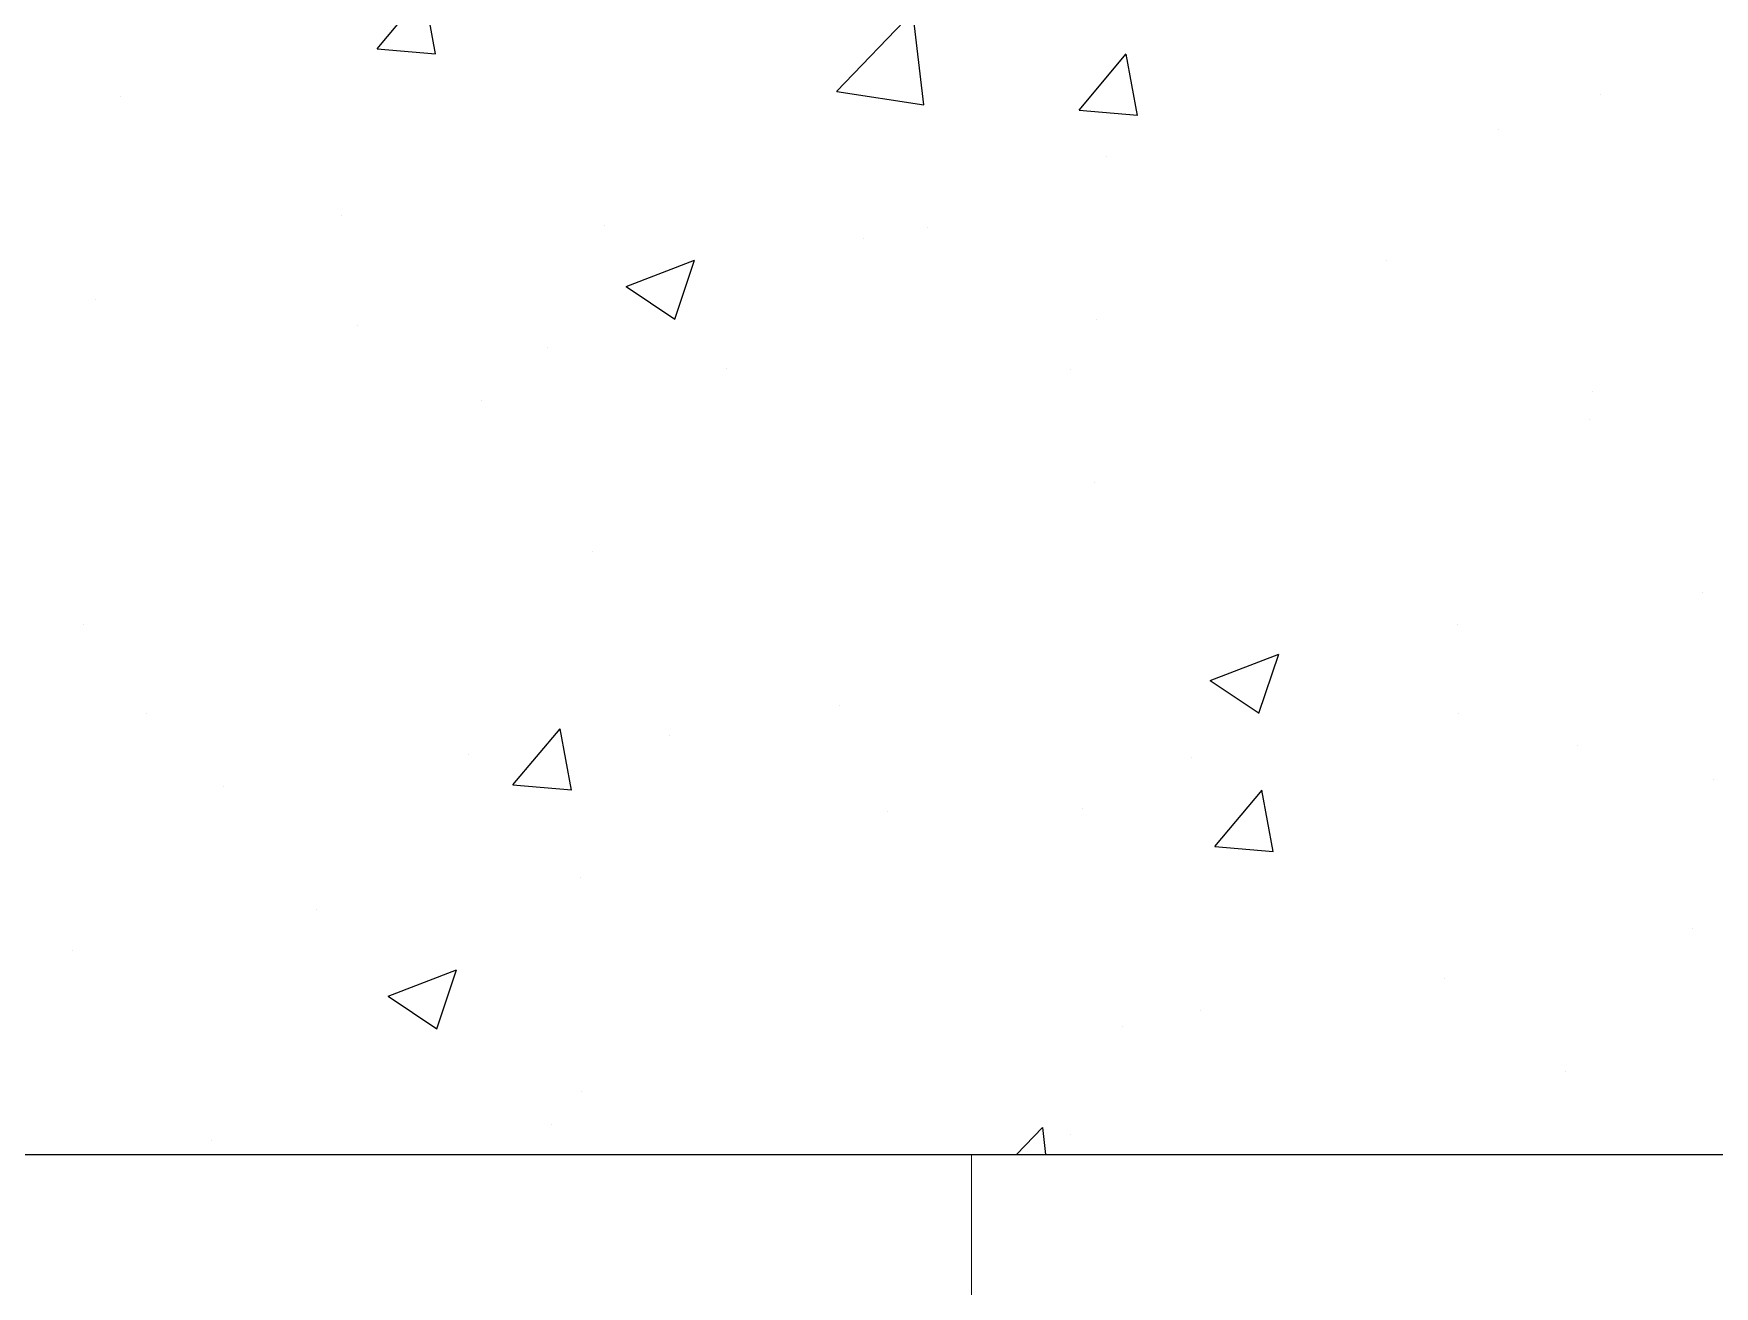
# Model space of a CAD drawing. Header units: millimetres. Extents: x 331487 to 517269, y 198509 to 399936.
# Drawn here: x 394407.7 to 394579.5, y 379530.5 to 379658.6 of the extents above; entities that cross this region are included whole.
import ezdxf

# ---------------------------------------------------------------- set-up
doc = ezdxf.new("R2010")
doc.units = ezdxf.units.MM
doc.header["$MEASUREMENT"] = 0
doc.layers.add('BEAM', color=1, linetype='Continuous', lineweight=5)
doc.layers.add('COLUMN', color=6, linetype='Continuous')

msp = doc.modelspace()

# ---------------------------------------------------------------- linework, layer by layer
at = {"layer": 'BEAM', "color": 253, "linetype": 'Continuous', "ltscale": 750}
msp.add_line((394503.55, 379374.49), (394503.55, 379544.03), dxfattribs=at)
at = {"layer": 'COLUMN', "color": 2, "linetype": 'Continuous'}
for p, q in [((394442.81, 379657.01), (394447.63, 379662.75)), ((394448.79, 379656.48), (394447.63, 379662.75)), ((394489.77, 379652.65), (394497.56, 379660.76)), ((394498.67, 379651.27), (394497.57, 379660.77)), ((394442.81, 379657.01), (394448.79, 379656.49)), ((394514.54, 379650.73), (394519.36, 379656.48)), ((394520.51, 379650.2), (394519.36, 379656.47)), ((394416.6, 379652.15), (394416.6, 379652.15)), ((394489.78, 379652.65), (394498.67, 379651.27)), ((394567.86, 379652.37), (394567.86, 379652.37)), ((394514.54, 379650.73), (394520.52, 379650.21)), ((394557.41, 379648.73), (394557.41, 379648.73)), ((394517.35, 379645.96), (394517.35, 379645.96)), ((394439.15, 379639.93), (394439.15, 379639.93)), ((394466.01, 379638.92), (394466.01, 379638.92)), ((394499.1, 379638.72), (394499.1, 379638.72)), ((394492.54, 379637.67), (394492.54, 379637.67)), ((394468.26, 379632.73), (394475.26, 379635.42)), ((394473.23, 379629.37), (394475.26, 379635.42)), ((394545.92, 379635.41), (394545.92, 379635.41)), ((394414.07, 379631.42), (394414.07, 379631.42)), ((394468.26, 379632.73), (394473.23, 379629.37)), ((394440.78, 379628.71), (394440.78, 379628.71)), ((394516.36, 379629.3), (394516.36, 379629.3)), ((394460.24, 379626.49), (394460.24, 379626.49)), ((394478.48, 379624.32), (394478.48, 379624.32)), ((394513.62, 379624.24), (394513.62, 379624.24)), ((394453.45, 379621.02), (394453.45, 379621.02)), ((394567, 379621.98), (394567, 379621.98)), ((394566.65, 379619.08), (394566.65, 379619.08)), ((394516.14, 379612.67), (394516.14, 379612.67)), ((394464.79, 379605.63), (394464.79, 379605.63)), ((394578.24, 379601.47), (394578.24, 379601.47)), ((394412.86, 379598.14), (394412.86, 379598.14)), ((394553.2, 379598.18), (394553.2, 379598.18)), ((394527.95, 379592.47), (394534.95, 379595.16)), ((394532.92, 379589.11), (394534.95, 379595.15)), ((394527.95, 379592.47), (394532.93, 379589.11)), ((394419.26, 379589.09), (394419.26, 379589.09)), ((394490.05, 379589.86), (394490.05, 379589.86)), ((394553.29, 379589.07), (394553.29, 379589.07)), ((394456.69, 379581.79), (394461.51, 379587.53)), ((394462.66, 379581.26), (394461.51, 379587.53)), ((394472.64, 379586.84), (394472.64, 379586.84)), ((394565.43, 379585.79), (394565.43, 379585.79)), ((394452.18, 379584.87), (394452.18, 379584.87)), ((394526.02, 379584.58), (394526.02, 379584.58)), ((394427.14, 379581.58), (394427.14, 379581.58)), ((394456.69, 379581.79), (394462.67, 379581.27)), ((394579.4, 379582.33), (394579.4, 379582.33)), ((394528.41, 379575.51), (394533.24, 379581.26)), ((394534.39, 379574.99), (394533.23, 379581.25)), ((394494.97, 379579.05), (394494.97, 379579.05)), ((394514.92, 379579.38), (394514.92, 379579.38)), ((394528.41, 379575.51), (394534.39, 379574.99)), ((394463.58, 379572.34), (394463.58, 379572.34)), ((394436.65, 379569.04), (394436.65, 379569.04)), ((394577.25, 379567.11), (394577.25, 379567.11)), ((394411.64, 379564.85), (394411.64, 379564.85)), ((394443.93, 379560.21), (394450.93, 379562.9)), ((394448.9, 379556.86), (394450.93, 379562.9)), ((394551.93, 379562.03), (394551.93, 379562.03)), ((394443.93, 379560.21), (394448.9, 379556.86)), ((394526.9, 379558.73), (394526.9, 379558.73)), ((394518.93, 379557.1), (394518.93, 379557.1)), ((394564.22, 379552.5), (394564.22, 379552.5)), ((394463.74, 379550.42), (394463.74, 379550.42)), ((394460.61, 379547.09), (394460.61, 379547.09)), ((394508.16, 379544.03), (394510.82, 379546.8)), ((394511.15, 379544.03), (394510.83, 379546.8)), ((394513.71, 379546.1), (394513.71, 379546.1)), ((394425.87, 379545.43), (394425.87, 379545.43))]:
    msp.add_line(p, q, dxfattribs=at)
at = {"layer": 'COLUMN'}
msp.add_line((393590.13, 379544.03), (394590.13, 379544.03), dxfattribs=at)

doc.saveas('drawing.dxf')
